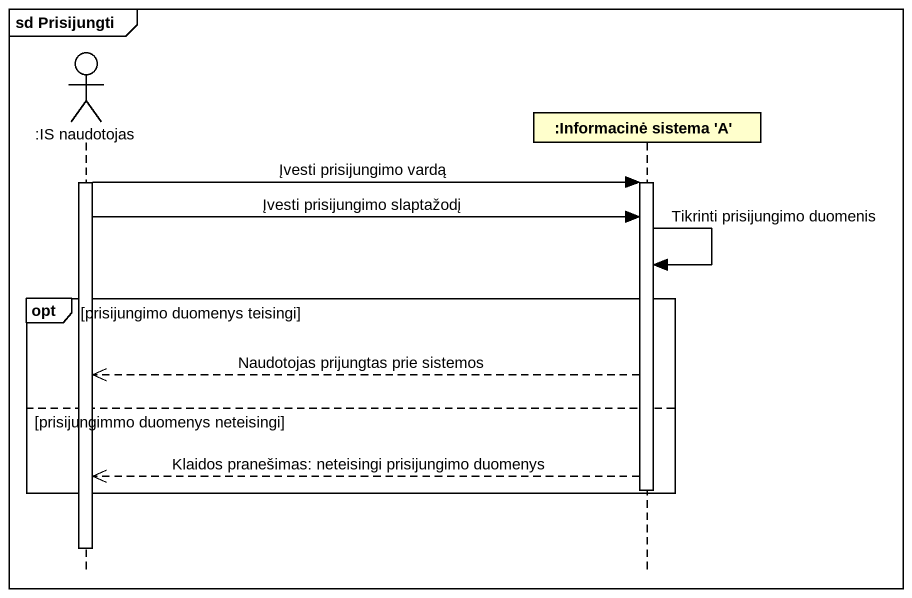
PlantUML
@startuml
mainframe sd Prisijungti
hide footbox
actor ":IS naudotojas" as IS_naudotojas
participant ":Informacinė sistema 'A'" as Informacinė_sistema_A

activate IS_naudotojas
IS_naudotojas -> Informacinė_sistema_A : Įvesti prisijungimo vardą
activate Informacinė_sistema_A
IS_naudotojas -> Informacinė_sistema_A : Įvesti prisijungimo slaptažodį
Informacinė_sistema_A -> Informacinė_sistema_A : Tikrinti prisijungimo duomenis
opt prisijungimo duomenys teisingi
  Informacinė_sistema_A -->> IS_naudotojas : Naudotojas prijungtas prie sistemos
else prisijungimmo duomenys neteisingi
  Informacinė_sistema_A -->> IS_naudotojas : Klaidos pranešimas: neteisingi prisijungimo duomenys
  deactivate Informacinė_sistema_A
end
deactivate IS_naudotojas
@enduml
